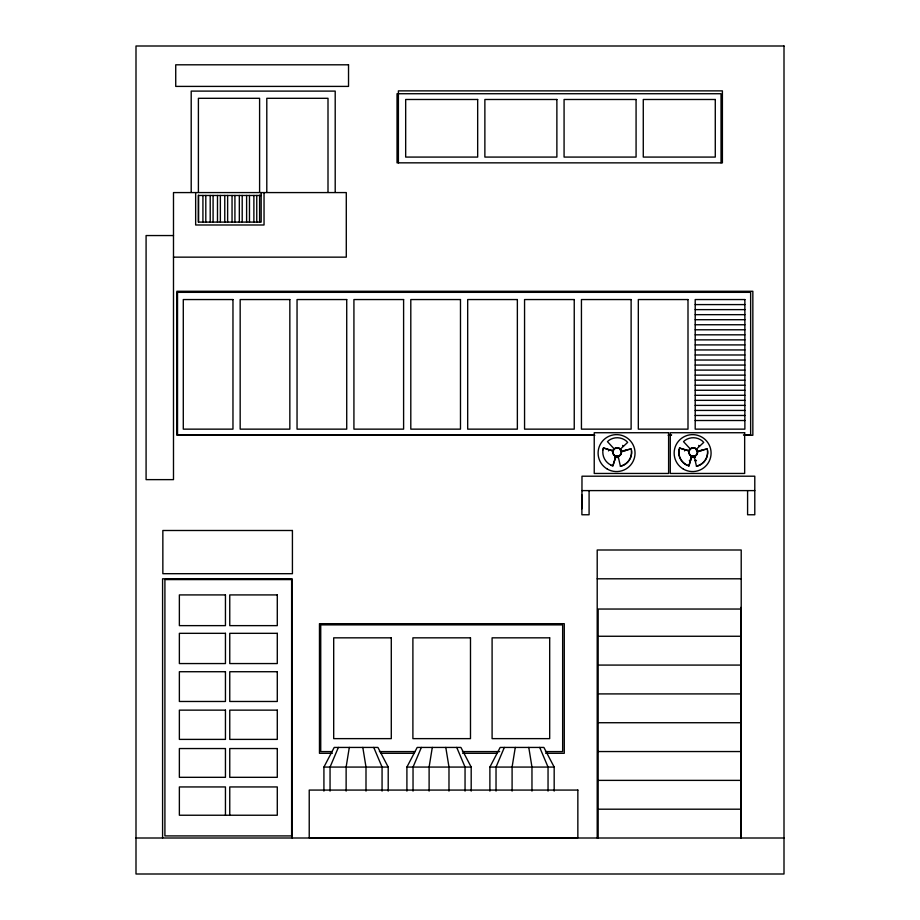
<?xml version="1.0" encoding="UTF-8"?>
<svg xmlns="http://www.w3.org/2000/svg" width="920" height="920" viewBox="0 0 920 920"><rect width="100%" height="100%" fill="white"/><g stroke="black" fill="none" stroke-linecap="round" stroke-linejoin="round"><path stroke-width="1.38" d="M747.592 490.601L747.592 514.763L754.791 514.763L754.791 476.203L581.992 476.203L581.889 514.763L589.087 514.763L589.087 490.601M349.301 747.431L346.127 767.073L346.127 791.096M432.296 747.431L429.111 767.073L429.111 791.096M515.28 747.431L512.095 767.073L512.095 791.096M608.499 450.915L608.844 449.73L603.394 448.04L602.83 449.903M684.549 450.915L684.905 449.73L679.454 448.04L689.115 450.857L685.067 449.592M609.005 449.592L613.053 450.857L603.554 447.902L602.991 449.753A14.398 14.363 48.7 0 0 611.248 465.221L612.984 465.75L615.917 456.251L615.112 456.964A4.324 4.312 48.7 0 0 618.401 456.653M679.615 447.902L678.891 449.903A14.398 14.363 48.7 0 0 687.148 465.359L689.045 465.75L691.564 456.607M615.514 456.607L614.663 460.299M611.098 465.359L612.823 465.888L614.502 460.448M688.884 465.888L691.15 457.953M338.376 747.431L330.05 767.073L330.05 791.096M421.36 747.431L413.034 767.073L413.034 791.096M504.344 747.431L496.029 767.073L496.029 791.096M323.921 791.096L323.921 767.073L334.202 747.431L377.924 747.431L388.205 767.073L388.205 791.096M406.904 791.096L406.904 767.073L417.185 747.431L460.909 747.431L471.19 767.073L471.19 791.096M489.888 791.096L489.888 767.073L500.169 747.431L543.892 747.431L554.173 767.073L554.173 791.096M620.344 449.19L627.647 442.416L626.313 441.002A14.398 14.398 0 0 0 608.798 440.427L607.464 441.669L614.238 448.971M696.405 449.19L703.708 442.416L702.374 441.002A14.398 14.398 0 0 0 684.848 440.427L683.525 441.669L690.299 448.971M690.724 460.299L689.344 460.368M695.186 460.667L696.394 460.379M696.452 460.69L695.152 460.46M615.089 456.837A4.324 4.312 -11.4 0 0 618.355 457.378L618.148 456.331L620.402 466.221L622.299 465.773A14.398 14.363 -11.4 0 0 631.557 450.915L631.097 448.948L621.391 451.168M694.416 457.378L694.197 456.331L696.463 466.221L698.349 465.773A14.398 14.363 -11.4 0 0 707.606 450.915L707.158 448.948L697.452 451.168M622.874 451.375L625.634 450.742M698.935 451.375L701.695 450.742M261.165 195.465L198.524 195.465L198.524 222.099L261.165 222.099L261.165 192.579M173.489 235.554L146.084 235.554L146.084 479.63L173.489 479.63L173.489 192.579L346.288 192.579L346.288 257.151L173.489 257.151M695.198 304.589L744.878 304.589M695.198 309.626L744.878 309.626M695.198 314.663L744.878 314.663M695.198 319.711L744.878 319.711M695.198 324.748L744.878 324.748M695.198 329.785L744.878 329.785M695.198 334.822L744.878 334.822M695.198 339.871L744.878 339.871M695.198 344.908L744.878 344.908M695.198 349.945L744.878 349.945M695.198 354.982L744.878 354.982M695.198 360.03L744.878 360.03M695.198 365.067L744.878 365.067M695.198 370.104L744.878 370.104M695.198 375.141L744.878 375.141M695.198 380.19L744.878 380.19M695.198 385.227L744.878 385.227M695.198 390.264L744.878 390.264M695.198 395.301L744.878 395.301M695.198 400.349L744.878 400.349M695.198 405.386L744.878 405.386M695.198 410.423L744.878 410.423M695.198 415.472L744.878 415.472M695.198 420.509L744.878 420.509M594.078 434.907L177.525 434.907L177.525 292.341L750.639 292.341L750.639 434.907L743.463 434.907M668.771 434.907L671.634 434.907M594.849 435.275L176.847 435.275L176.847 291.272L752.847 291.272L752.847 435.275L744.234 435.275M668.104 435.275L670.979 435.275M581.992 490.601L754.791 490.601M597.206 578.795L741.209 578.795M740.715 609.04L598.161 609.04L598.161 838.005M598.161 636.26L740.715 636.26M598.161 665.079L740.715 665.079M598.161 693.91L740.715 693.91M598.161 722.729L740.715 722.729M332.178 751.594L320.735 751.594L320.735 624.875L562.649 624.875L562.649 751.594L545.468 751.594M379.419 751.594L415.207 751.594M462.449 751.594L499.663 751.594M598.161 751.548L740.715 751.548M332.361 753.296L319.47 753.296L319.47 623.691L564.27 623.691L564.27 753.296L545.663 753.296M381.029 753.296L413.954 753.296M462.633 753.296L496.995 753.296M323.921 767.073L388.205 767.073M406.904 767.073L471.19 767.073M489.888 767.073L554.173 767.073M598.161 780.379L740.715 780.379M598.161 809.197L740.715 809.197M135.999 838.005L784.001 838.005M689.045 465.75L687.309 465.221A14.398 14.363 48.7 0 1 679.052 449.753M698.659 445.406L699.522 446.303M622.61 445.406L623.461 446.303M539.718 747.431L548.044 767.073L548.044 791.096M456.734 747.431L465.048 767.073L465.048 791.096M373.75 747.431L382.065 767.073L382.065 791.096M707.158 448.948L701.592 450.225M696.463 466.221L698.314 465.566A14.398 14.363 -11.4 0 0 707.572 450.708M631.097 448.948L625.531 450.225M620.402 466.221L622.254 465.566A14.398 14.363 -11.4 0 0 631.511 450.708M528.781 747.431L531.967 767.073L531.967 791.096M445.797 747.431L448.983 767.073L448.983 791.096M362.813 747.431L365.999 767.073L365.999 791.096M741.209 838.005L741.209 549.999L597.206 549.999L597.206 838.005M740.715 607.43L740.715 838.005M721.038 162.84L721.038 93.725L397.037 93.725L397.037 162.84L722.395 162.874L722.395 90.873L398.394 90.873L398.394 162.874M581.889 494.914L581.889 508.76M335.202 192.337L335.202 91.103L191.199 91.103L191.199 192.337M328.003 192.303L328.003 98.302L266.8 98.302L266.8 192.303M292.192 838.005L292.192 578.795L162.587 578.795L162.587 838.005M264.04 192.579L264.04 224.986L195.649 224.986L195.649 192.579M259.601 192.303L259.601 98.302L198.398 98.302L198.398 192.303M259.601 195.143L259.601 222.203M256.76 195.465L256.76 222.099M253.885 195.465L253.885 222.099M249.481 195.465L249.481 222.099M246.606 195.465L246.606 222.099M242.202 195.465L242.202 222.099M239.327 195.465L239.327 222.099M234.922 195.465L234.922 222.099M232.047 195.465L232.047 222.099M229.758 815.235L229.758 786.945L277.288 786.945L277.288 815.235L179.365 815.235L179.365 786.945L225.446 786.945L225.446 815.235M227.642 195.465L227.642 222.099M224.767 195.465L224.767 222.099M220.363 195.465L220.363 222.099M217.488 195.465L217.488 222.099M213.083 195.465L213.083 222.099M210.208 195.465L210.208 222.099M205.804 195.465L205.804 222.099M202.929 195.465L202.929 222.099M198.398 195.143L198.398 222.203M694.45 456.653A4.324 4.312 48.7 0 1 691.161 456.964M688.309 451.559A4.324 4.312 48.7 0 1 690.414 449.017M695.462 456.987A4.324 4.312 -11.4 0 1 691.15 456.837M695.75 449.523A4.324 4.312 -11.4 0 1 697.268 451.156M695.359 456.458A4.324 4.312 -11.4 0 1 694.301 456.86M612.26 451.559A4.324 4.312 48.7 0 1 614.365 449.017M619.689 449.523A4.324 4.312 -11.4 0 1 621.207 451.156M784.001 46L135.999 46L135.999 874L784.001 874L784.001 46M348.53 64.802L175.731 64.802L175.731 86.399L348.53 86.399L348.53 64.802M477.675 99.486L405.674 99.486L405.674 157.078L477.675 157.078L477.675 99.486M556.876 99.486L484.874 99.486L484.874 157.078L556.876 157.078L556.876 99.486M636.077 99.486L564.075 99.486L564.075 157.078L636.077 157.078L636.077 99.486M715.277 99.486L643.275 99.486L643.275 157.078L715.277 157.078L715.277 99.486M232.967 299.552L183.287 299.552L183.287 429.145L232.967 429.145L232.967 299.552M289.846 299.552L240.166 299.552L240.166 429.145L289.846 429.145L289.846 299.552M346.725 299.552L297.045 299.552L297.045 429.145L346.725 429.145L346.725 299.552M403.604 299.552L353.924 299.552L353.924 429.145L403.604 429.145L403.604 299.552M460.483 299.552L410.803 299.552L410.803 429.145L460.483 429.145L460.483 299.552M517.362 299.552L467.682 299.552L467.682 429.145L517.362 429.145L517.362 299.552M574.241 299.552L524.561 299.552L524.561 429.145L574.241 429.145L574.241 299.552M631.12 299.552L581.44 299.552L581.44 429.145L631.12 429.145L631.12 299.552M687.999 299.552L638.319 299.552L638.319 429.145L687.999 429.145L687.999 299.552M744.878 299.552L695.198 299.552L695.198 429.145L744.878 429.145L744.878 299.552M668.61 432.733L594.228 432.733L594.228 473.455L668.61 473.455L668.61 432.733M744.659 432.733L670.277 432.733L670.277 473.455L744.659 473.455L744.659 432.733M292.422 530.495L162.852 530.495L162.852 573.689L292.422 573.689L292.422 530.495M291.628 579.588L164.91 579.588L164.91 835.912L291.628 835.912L291.628 579.588M225.446 594.918L179.365 594.918L179.365 625.634L225.446 625.634L225.446 594.918M277.288 594.918L229.758 594.918L229.758 625.634L277.288 625.634L277.288 594.918M225.446 633.328L179.365 633.328L179.365 663.561L225.446 663.561L225.446 633.328M277.288 633.328L229.758 633.328L229.758 663.561L277.288 663.561L277.288 633.328M391.287 637.836L333.695 637.836L333.695 738.633L391.287 738.633L391.287 637.836M470.488 637.836L412.896 637.836L412.896 738.633L470.488 738.633L470.488 637.836M549.688 637.836L492.096 637.836L492.096 738.633L549.688 738.633L549.688 637.836M225.446 671.726L179.365 671.726L179.365 701.477L225.446 701.477L225.446 671.726M277.288 671.726L229.758 671.726L229.758 701.477L277.288 701.477L277.288 671.726M225.446 710.136L179.365 710.136L179.365 739.393L225.446 739.393L225.446 710.136M277.288 710.136L229.758 710.136L229.758 739.393L277.288 739.393L277.288 710.136M225.446 748.546L179.365 748.546L179.365 777.319L225.446 777.319L225.446 748.546M277.288 748.546L229.758 748.546L229.758 777.319L277.288 777.319L277.288 748.546M577.852 790.073L309.223 790.073L309.223 837.729L577.852 837.729L577.852 790.073M690.943 455.791A4.324 4.324 0 0 0 697.556 452.295A4.324 4.324 0 0 0 691.219 448.316A4.324 4.324 0 0 0 690.943 455.791A4.324 4.312 -11.4 0 0 697.556 452.284A4.324 4.312 -11.4 0 0 691.219 448.327A4.324 4.312 -11.4 0 0 690.943 455.779M688.931 451.961A4.324 4.312 48.7 0 0 695.255 455.952A4.324 4.312 48.7 0 0 695.531 448.488A4.324 4.312 48.7 0 0 688.931 451.961M683.376 469.096A18.48 18.48 0 0 0 711.091 453.1A18.48 18.48 0 0 0 683.376 437.103A18.48 18.48 0 0 0 683.376 469.096M614.882 455.791A4.324 4.324 0 0 0 621.494 452.295A4.324 4.324 0 0 0 615.158 448.316A4.324 4.324 0 0 0 614.882 455.791A4.324 4.312 -11.4 0 0 621.494 452.284A4.324 4.312 -11.4 0 0 615.158 448.327A4.324 4.312 -11.4 0 0 614.882 455.779M612.869 451.961A4.324 4.312 48.7 0 0 619.194 455.952A4.324 4.312 48.7 0 0 619.47 448.488A4.324 4.312 48.7 0 0 612.869 451.961M607.327 469.096A18.48 18.48 0 0 0 635.042 453.1A18.48 18.48 0 0 0 607.327 437.103A18.48 18.48 0 0 0 607.327 469.096"/></g></svg>
